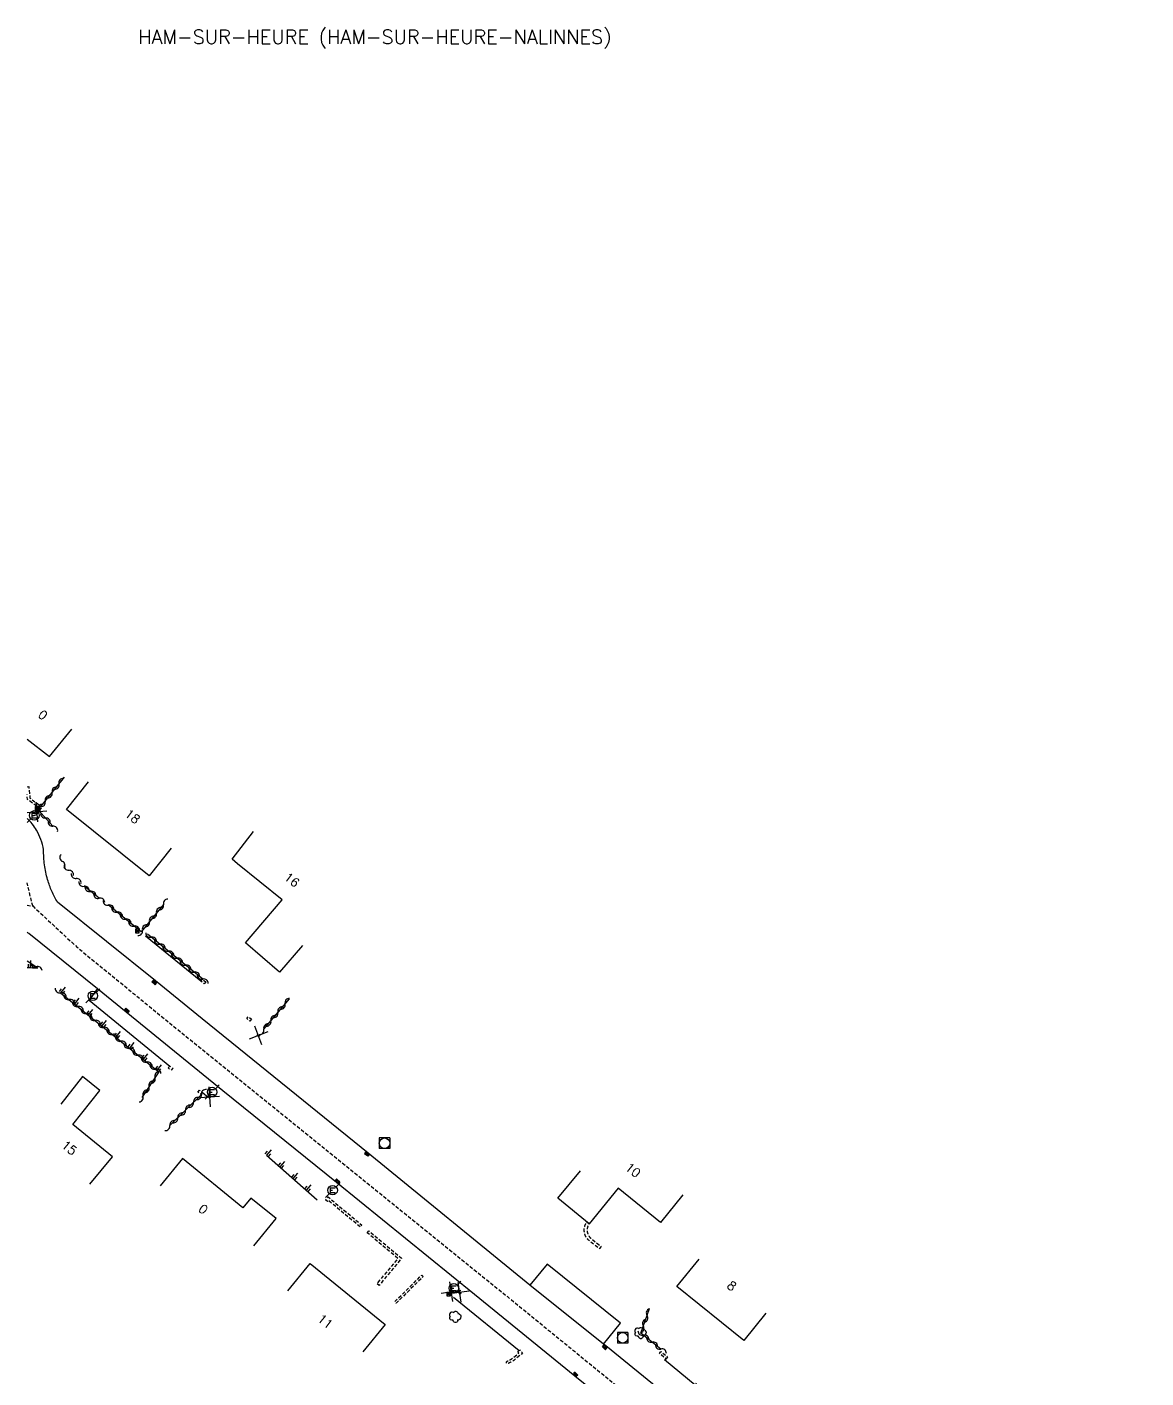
# Model space of a CAD drawing. Header units: millimetres. Extents: x 151000 to 152000, y 111999 to 113000.
# Drawn here: x 151000 to 151158.5, y 112797.2 to 112988.5 of the extents above; entities that cross this region are included whole.
import ezdxf
from ezdxf.enums import TextEntityAlignment as Align

# ---------------------------------------------------------------- set-up
doc = ezdxf.new("R2010")
doc.units = ezdxf.units.MM
doc.linetypes.add('DASHED', pattern=[0.75, 0.5, -0.25])
doc.layers.get('0').update_dxf_attribs({"linetype": 'CONTINUOUS'})
for name, color, linetype in [('W0001', 6, 'DASHED'), ('W0008', 7, 'CONTINUOUS'), ('W0017', 7, 'CONTINUOUS'), ('W0100', 7, 'CONTINUOUS'), ('W0112', 1, 'DASHED'), ('W0211', 2, 'CONTINUOUS'), ('W0300', 7, 'CONTINUOUS'), ('W0310', 3, 'CONTINUOUS'), ('W0330', 7, 'CONTINUOUS'), ('W0400', 7, 'CONTINUOUS'), ('W0420', 7, 'CONTINUOUS'), ('W0471', 7, 'CONTINUOUS'), ('W0980', 7, 'CONTINUOUS'), ('W0991', 7, 'CONTINUOUS')]:
    doc.layers.add(name, color=color, linetype=linetype)
doc.styles.get("Standard").update_dxf_attribs({"font": 'romans.shx', "width": 0.85})

# ---------------------------------------------------------------- blocks, each defined once
blk = doc.blocks.new('t330o')
at = {"color": 0, "linetype": 'Continuous'}
for p, q in [((0.25, -0.25), (-0.25, 0.25)), ((-0.25, -0.25), (0.25, 0.25)), ((-0.25, 0.25), (-0.25, -0.25)), ((0.25, 0.25), (-0.25, 0.25)), ((0.25, -0.25), (0.25, 0.25)), ((-0.25, -0.25), (0.25, -0.25)), ((-0.25, -0.25), (-0.25, -0.25))]:
    blk.add_line(p, q, dxfattribs=at)
blk = doc.blocks.new('T471')
for p, q in [((-0.333334, 0.333334), (-0.333334, -0.333334)), ((-0.333334, 0.333334), (0.333334, 0.333334)), ((-0.333334, 0), (0, 0)), ((0.500001, 0.500001), (1.000002, 1.000002)), ((-0.500001, -0.500001), (-1.000002, -1.000002)), ((-0.333334, -0.333334), (0.333334, -0.333334))]:
    blk.add_line(p, q)
blk.add_ellipse((0, 0), major_axis=(0.471405, 0.471405), ratio=1, start_param=5.4977871438, end_param=11.780972451)
blk = doc.blocks.new('T420')
for p, q in [((0.75, 0.75), (-0.75, 0.75)), ((-0.75, 0.75), (-0.75, -0.75)), ((0.75, 0.75), (0.75, -0.75)), ((0.75, -0.75), (-0.75, -0.75))]:
    blk.add_line(p, q)
blk.add_ellipse((0, 0), major_axis=(-0.53, 0.53), ratio=1, start_param=3.926991, end_param=10.210176)
blk = doc.blocks.new('T300')
for p, q in [((-0.8, 0.51), (-0.86, 0.34)), ((-0.86, 0.34), (-0.86, 0.17)), ((-0.86, 0.17), (-0.74, 0.06)), ((-0.69, 0.63), (-0.8, 0.51)), ((-0.8, -0.06), (-0.74, 0.06)), ((-0.74, 0.06), (-0.69, 0.11)), ((-0.57, 0.69), (-0.69, 0.63)), ((-0.46, 0.69), (-0.57, 0.69)), ((-0.29, 0.63), (-0.46, 0.69)), ((-0.29, 0.63), (-0.17, 0.74)), ((-0.23, 0.57), (-0.29, 0.63)), ((-0.17, 0.74), (-0.06, 0.8)), ((-0.06, 0.8), (0.06, 0.8)), ((0.06, 0.8), (0.23, 0.74)), ((0.23, 0.74), (0.34, 0.63)), ((0.34, 0.63), (0.4, 0.51)), ((0.46, 0.46), (0.34, 0.46)), ((0.4, 0.51), (0.4, 0.46)), ((0.57, 0.4), (0.46, 0.46)), ((0.57, 0.4), (0.69, 0.29)), ((0.69, 0.29), (0.74, 0.17)), ((0.74, 0.06), (0.69, -0.17)), ((0.74, 0.17), (0.74, 0.06)), ((-0.8, -0.17), (-0.8, -0.06)), ((-0.8, -0.23), (-0.8, -0.17)), ((-0.74, -0.34), (-0.8, -0.23)), ((-0.69, -0.4), (-0.74, -0.34)), ((-0.51, -0.46), (-0.69, -0.4)), ((-0.4, -0.46), (-0.51, -0.46)), ((-0.4, -0.46), (-0.34, -0.46)), ((-0.34, -0.46), (-0.34, -0.4)), ((-0.34, -0.51), (-0.34, -0.46)), ((-0.29, -0.63), (-0.34, -0.51)), ((-0.17, -0.74), (-0.29, -0.63)), ((-0.06, -0.8), (-0.17, -0.74)), ((0.06, -0.8), (-0.06, -0.8)), ((0.17, -0.74), (0.06, -0.8)), ((0.23, -0.69), (0.17, -0.74)), ((0.29, -0.46), (0.23, -0.46)), ((0.29, -0.63), (0.23, -0.69)), ((0.46, -0.4), (0.29, -0.46)), ((0.34, -0.51), (0.29, -0.63)), ((0.34, -0.51), (0.34, -0.46)), ((0.57, -0.34), (0.46, -0.4)), ((0.63, -0.29), (0.57, -0.34)), ((0.69, -0.17), (0.63, -0.29))]:
    blk.add_line(p, q)
blk = doc.blocks.new('t991o')
at = {"color": 0, "linetype": 'Continuous'}
for p, q in [((-1, 1), (1, -1)), ((-1, -1), (1, 1))]:
    blk.add_line(p, q, dxfattribs=at)
blk = doc.blocks.new('t310o')
at = {"color": 0, "linetype": 'Continuous'}
for centre, start, end in [((-0.5, 0.38), 216.8699, 323.1304), ((0.5, -0.37), 36.8699, 143.1303)]:
    blk.add_arc(centre, 0.625, start, end, dxfattribs=at)
blk = doc.blocks.new('t211o')
at = {"color": 0, "linetype": 'Continuous'}
for p, q in [((-0.29, 0.5), (-0.29, 0)), ((0, 1), (0, 0)), ((0.29, 0.5), (0.29, 0))]:
    blk.add_line(p, q, dxfattribs=at)
blk = doc.blocks.new('T400')
for p, q in [((-0.15, 0.3), (0.15, 0.3)), ((-0.15, -0.25), (-0.15, 0.3)), ((-0.15, 0.15), (0.15, 0.15)), ((-0.15, 0), (0.15, 0)), ((0.15, 0.3), (0.15, -0.25)), ((-0.15, -0.15), (0.15, -0.15)), ((-0.15, -0.25), (-0.15, -0.3)), ((-0.15, -0.3), (0.15, -0.3)), ((0.15, -0.3), (0.15, -0.25))]:
    blk.add_line(p, q)

msp = doc.modelspace()

# ---------------------------------------------------------------- linework, layer by layer
at = {"layer": 'W0001', "flags": 128}
for points in [[(151000, 112864.16), (151000.8, 112864.06), (151000, 112867.34)], [(151000.8, 112864.06), (151007.12, 112858.19), (151021.82, 112846.15), (151068.03, 112808.73), (151107.13, 112776.86), (151143.94, 112747.53), (151158.47, 112735.83)]]:
    msp.add_lwpolyline(points, dxfattribs=at)
at = {"layer": 'W0008', "flags": 128}
for points in [[(151095.73, 112790.57), (151081.99, 112801.75), (151081.66, 112801.98), (151071.21, 112810.36), (151048.29, 112829.03), (151024.78, 112848.05), (151018.19, 112853.44), (151004.32, 112864.59, -0.031668), (151003.51, 112866.15, -0.031668), (151002.91, 112867.79, -0.038842), (151002.47, 112869.89, -0.038842), (151002.35, 112872.04, 0.077379), (151001.34, 112874.78, 0.082457), (151000, 112876.46)], [(151000, 112860.33, -0.004983), (151000.24, 112860.22), (151009.98, 112852.35), (151027.75, 112837.9), (151043.83, 112824.93), (151063.39, 112809.06), (151077.58, 112797.52), (151087.28, 112789.7)]]:
    msp.add_lwpolyline(points, format="xyb", dxfattribs=at)
at = {"layer": 'W0017', "flags": 128}
for points in [[(151024.63, 112853.39), (151016.78, 112859.77)], [(151009.98, 112852.35), (151008.78, 112850.73), (151020.23, 112841.39)], [(151024.79, 112837.67), (151025.69, 112836.93)], [(151081.66, 112801.98), (151084.04, 112804.97), (151073.67, 112813.32), (151071.21, 112810.36)], [(151060.39, 112808.64), (151069.69, 112801.1)], [(151094.77, 112796.48), (151094.6, 112796.18), (151090.28, 112799.78), (151090.51, 112799.92)]]:
    msp.add_lwpolyline(points, dxfattribs=at)
at = {"layer": 'W0100', "flags": 128}
for points in [[(151000, 112887.69), (151003.19, 112885.22), (151006.34, 112889.11)], [(151020.43, 112872.23), (151017.31, 112868.33), (151005.57, 112877.73), (151008.7, 112881.63)], [(151039.03, 112858.46), (151035.76, 112854.67), (151030.92, 112858.85), (151036.14, 112864.91), (151029.81, 112870.04), (151029.03, 112870.67), (151032.09, 112874.62)], [(151008.91, 112824.65), (151012.08, 112828.52), (151006.48, 112833.1), (151010.3, 112837.93), (151007.84, 112839.92), (151004.77, 112835.97)], [(151032.12, 112815.91), (151035.28, 112819.78), (151031.71, 112822.69), (151030.57, 112821.31), (151022.01, 112828.28), (151018.83, 112824.43)], [(151092.86, 112823.15), (151089.73, 112819.25), (151083.72, 112824.09), (151079.62, 112819.06), (151075.19, 112822.69), (151078.36, 112826.56)], [(151104.65, 112806.39), (151101.51, 112802.5), (151092.04, 112810.16), (151095.19, 112814.04)], [(151036.94, 112809.54), (151040.1, 112813.42), (151050.7, 112804.78), (151047.54, 112800.9)]]:
    msp.add_lwpolyline(points, dxfattribs=at)
for points in [[(151001.46, 112877.22), (151001.25, 112877.39), (151001.35, 112877.5), (151001.55, 112877.33)], [(151032.67, 112845.83), (151032.92, 112845.72), (151032.85, 112845.57), (151032.6, 112845.68)], [(151025.68, 112837.07), (151025.89, 112836.89), (151025.98, 112837), (151025.78, 112837.18)], [(151059.82, 112809.45), (151060.15, 112809.21), (151060.29, 112809.4), (151059.95, 112809.64)], [(151060.97, 112809.42), (151061.37, 112809.12), (151061.48, 112809.27), (151061.08, 112809.57)]]:
    msp.add_lwpolyline(points, close=True, dxfattribs=at)
at = {"layer": 'W0112', "flags": 128}
msp.add_lwpolyline([(151000, 112880.94), (151000.24, 112880.96), (151000.41, 112879.34), (151001.91, 112878.22), (151001.7, 112877.94), (151000.07, 112879.15), (151000, 112879.85)], dxfattribs=at)
for points in [[(151025.31, 112853.3), (151025.09, 112853.02), (151024.63, 112853.39), (151024.85, 112853.67)], [(151031.8, 112848.01), (151031.57, 112847.74), (151031.12, 112848.12), (151031.34, 112848.39)], [(151020, 112841.11), (151020.23, 112841.39), (151020.63, 112841.07), (151020.4, 112840.79)], [(151024.18, 112837.7), (151024.4, 112837.98), (151024.79, 112837.67), (151024.57, 112837.39)], [(151042.55, 112822.21), (151042.28, 112822.44), (151042.64, 112822.84), (151047.42, 112818.86), (151047.19, 112818.58), (151042.67, 112822.35)], [(151048.16, 112817.78), (151048.39, 112818.06), (151053.05, 112814.16), (151049.85, 112810.32), (151049.57, 112810.55), (151052.55, 112814.11)], [(151055.91, 112811.79), (151056.12, 112811.57), (151055.84, 112811.3), (151052.27, 112807.8), (151052.07, 112808.01), (151055.63, 112811.51)], [(151090.72, 112800.2), (151090.51, 112799.92), (151089.56, 112800.67), (151089.77, 112800.95)]]:
    msp.add_lwpolyline(points, close=True, dxfattribs=at)
for points in [[(151079.3, 112819.32), (151079.62, 112819.06, 0.101799), (151079.36, 112818.5, 0.101799), (151079.34, 112817.88, 0.090351), (151079.53, 112817.37, 0.088077), (151079.9, 112816.95), (151081.3, 112815.82), (151081.04, 112815.5), (151079.64, 112816.63, -0.088077), (151079.18, 112817.16, -0.090351), (151078.94, 112817.81, -0.101799), (151078.96, 112818.59, -0.104681)], [(151069.51, 112800.91), (151069.75, 112801.17), (151070.17, 112800.77), (151069.95, 112800.52), (151068.94, 112799.7, -0.074991), (151068.51, 112799.45, 0.074991), (151068.08, 112799.19), (151067.85, 112799.46, -0.074991), (151068.37, 112799.77, 0.074991), (151068.72, 112799.98), (151069.67, 112800.76)]]:
    msp.add_lwpolyline(points, format="xyb", close=True, dxfattribs=at)
at = {"layer": 'W0211', "flags": 128}
msp.add_lwpolyline([(151000, 112855.35, 0.020473), (151001.52, 112855.29)], format="xyb", dxfattribs=at)
for points in [[(151004.76, 112851.77), (151018.65, 112840.56)], [(151033.91, 112828.78), (151041.07, 112822.45)]]:
    msp.add_lwpolyline(points, dxfattribs=at)
at = {"layer": 'W0310', "flags": 128}
for points in [[(151003.66, 112875.36), (151001.58, 112877.65), (151005.29, 112882.3)], [(151010.22, 112865.15), (151008.07, 112866.85)], [(151019.32, 112864.27), (151016.14, 112860.4), (151011.47, 112864.24)], [(151024.88, 112853.71), (151017.04, 112860.08)], [(151000, 112856.31), (151001.52, 112855.29)], [(151004.76, 112851.77), (151018.65, 112840.56), (151016.26, 112836.92)], [(151033.53, 112846.6), (151037.15, 112850.92)], [(151020.23, 112832.95), (151024.78, 112837.43)], [(151089.76, 112801.31), (151086.92, 112803.57), (151088.16, 112807.05)]]:
    msp.add_lwpolyline(points, dxfattribs=at)

# ---------------------------------------------------------------- block references
at = {"layer": 'W0211'}
for p, rotation in [((151000.44, 112855.32), 356.7610560058017), ((151004.76, 112851.77), 321.1043867238292), ((151006.71, 112850.2), 321.1043867238292), ((151008.65, 112848.63), 321.1043867238292), ((151010.6, 112847.06), 321.1043867238292), ((151012.55, 112845.49), 321.1043867238292), ((151014.49, 112843.92), 321.1043867238292), ((151016.44, 112842.35), 321.1043867238292), ((151018.38, 112840.78), 321.1043867238292), ((151033.91, 112828.78), 318.5265140642201), ((151035.78, 112827.12), 318.5265140642201), ((151037.66, 112825.47), 318.5265140642201), ((151039.53, 112823.81), 318.5265140642201)]:
    msp.add_blockref('t211o', p, dxfattribs=dict(at, rotation=rotation))
at = {"layer": 'W0300'}
for p in [(151060.68, 112805.85), (151086.92, 112803.57)]:
    msp.add_blockref('T300', p, dxfattribs=at)
at = {"layer": 'W0310'}
for p, rotation in [((151003.56, 112880.13), 51.36225229841608), ((151004.53, 112881.35), 51.36225229841608), ((151001.6, 112877.68), 51.36225229841608), ((151002.58, 112878.9), 51.36225229841608), ((151002.61, 112876.52), 132.1558066005992), ((151003.66, 112875.36), 132.1558066005992), ((151005.02, 112870.38), 102.5164166492521), ((151005.91, 112869.11), 130.8680670568922), ((151006.95, 112867.95), 133.714260433506), ((151008.07, 112866.85), 136.7480917426513), ((151008.99, 112866.12), 141.7831006087735), ((151010.22, 112865.15), 141.7831006087735), ((151019.32, 112864.27), 230.5732721761685), ((151011.54, 112864.19), 140.5732721761759), ((151012.75, 112863.2), 140.5732721761759), ((151018.32, 112863.06), 230.5732721761685), ((151013.96, 112862.2), 140.5732721761759), ((151015.16, 112861.21), 140.5732721761759), ((151016.33, 112860.64), 230.5732721761685), ((151017.33, 112861.85), 230.5732721761685), ((151017.59, 112859.63), 140.9070486254867), ((151018.81, 112858.65), 140.9070486254867), ((151020.02, 112857.66), 140.9070486254867), ((151021.24, 112856.67), 140.9070486254867), ((151001.29, 112855.45), 326.1928673880075), ((151022.45, 112855.68), 140.9070486254867), ((151023.67, 112854.7), 140.9070486254867), ((151024.88, 112853.71), 140.9070486254867), ((151004.76, 112851.77), 321.1043867238292), ((151005.98, 112850.79), 321.1043867238292), ((151007.2, 112849.8), 321.1043867238292), ((151035.54, 112849), 50.09428966657116), ((151036.54, 112850.2), 50.09428966657116), ((151008.42, 112848.82), 321.1043867238292), ((151009.64, 112847.84), 321.1043867238292), ((151034.54, 112847.8), 50.09428966657116), ((151010.86, 112846.85), 321.1043867238292), ((151012.08, 112845.87), 321.1043867238292), ((151033.53, 112846.6), 50.09428966657116), ((151013.29, 112844.89), 321.1043867238292), ((151014.51, 112843.9), 321.1043867238292), ((151015.73, 112842.92), 321.1043867238292), ((151016.95, 112841.94), 321.1043867238292), ((151018.17, 112840.95), 321.1043867238292), ((151018.13, 112839.77), 236.7415254442246), ((151017.28, 112838.46), 236.7415254442246), ((151016.42, 112837.15), 236.7415254442246), ((151023.58, 112836.24), 44.55926704938354), ((151024.69, 112837.34), 44.55926704938354), ((151021.35, 112834.05), 44.55926704938354), ((151022.46, 112835.15), 44.55926704938354), ((151020.23, 112832.95), 44.55926704938354), ((151087.81, 112806.05), 70.37336736918415), ((151087.31, 112803.26), 141.5389708634081), ((151087.28, 112804.58), 70.37336736918415), ((151088.53, 112802.29), 141.5389708634081), ((151089.76, 112801.31), 141.5389708634081)]:
    msp.add_blockref('t310o', p, dxfattribs=dict(at, rotation=rotation))
at = {"layer": 'W0330'}
for p in [(151001.39, 112877.89), (151001.63, 112877.66), (151015.62, 112860.5), (151059.7, 112809.07)]:
    msp.add_blockref('t330o', p, dxfattribs=at)
at = {"layer": 'W0400'}
for p, rotation in [((151018.02, 112853.22), 49.6892003133504), ((151014.13, 112849.27), 231.8488372087285), ((151048.11, 112828.9), 234.9947373263288), ((151043.98, 112825.08), 230.1272804009633), ((151081.8, 112801.53), 47.89177453493882), ((151077.7, 112797.72), 222.0759135420862)]:
    msp.add_blockref('T400', p, dxfattribs=dict(at, rotation=rotation))
at = {"layer": 'W0420'}
for p in [(151050.63, 112830.45), (151084.35, 112802.9)]:
    msp.add_blockref('T420', p, dxfattribs=at)
at = {"layer": 'W0471'}
for p in [(151001.03, 112876.89), (151009.33, 112851.34), (151026.22, 112837.71), (151043.28, 112823.79), (151060.45, 112809.91)]:
    msp.add_blockref('T471', p, dxfattribs=at)
at = {"layer": 'W0991', "extrusion": (0, 0, -1)}
for p, rotation in [((-151001.41, 112877.36), 39.53901776211566), ((-151032.76, 112845.7), 23.93497142328393)]:
    msp.add_blockref('t991o', p, dxfattribs=dict(at, rotation=rotation))
at = {"layer": 'W0991'}
for p, rotation in [((151025.83, 112837.04), 318.814074836013), ((151060.05, 112809.43), 324.2411166394128), ((151061.23, 112809.35), 323.1047420794595)]:
    msp.add_blockref('t991o', p, dxfattribs=dict(at, rotation=rotation))

# ---------------------------------------------------------------- texts
at = {"layer": 'W0980'}
msp.add_text('HAM-SUR-HEURE (HAM-SUR-HEURE-NALINNES)', height=2, dxfattribs=at).set_placement((151049.26, 112987.02), align=Align.MIDDLE)
at = {"layer": 'W0991'}
for s, rotation, p in [('0', 321.311, (151002.24, 112891.11)), ('18', 321.311, (151014.94, 112876.75)), ('16', 321.3443, (151037.5, 112867.76)), ('15', 321.3443, (151005.98, 112829.81)), ('10', 321.1778, (151085.82, 112826.65)), ('0', 320.832, (151024.96, 112821.11)), ('8', 321.0293, (151099.8, 112810.25)), ('11', 320.8168, (151042.24, 112805.22))]:
    msp.add_text(s, height=1.25, rotation=rotation, dxfattribs=at).set_placement(p, align=Align.MIDDLE)

doc.saveas('drawing.dxf')
